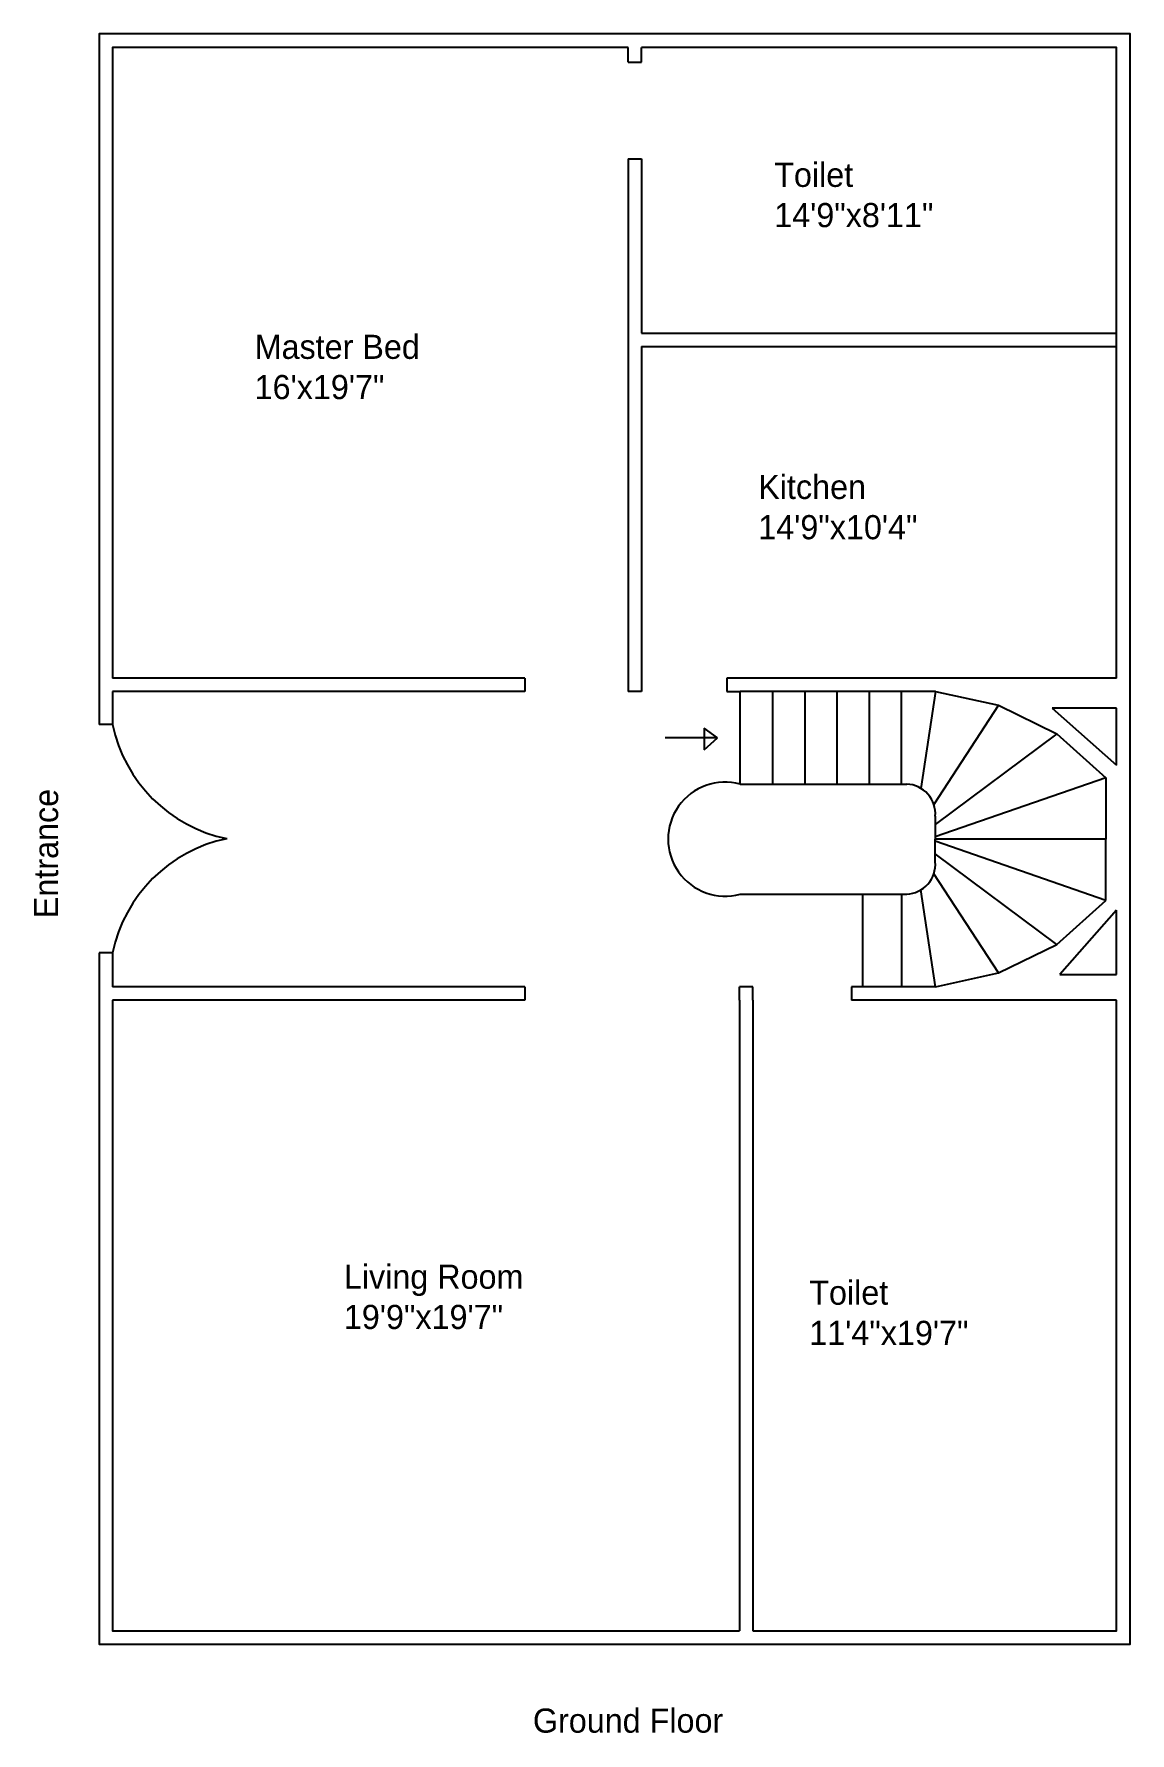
# Model space of a CAD drawing. Header units: inches. Extents: x 972 to 1380, y 2493 to 3126.
import ezdxf

# ---------------------------------------------------------------- set-up
doc = ezdxf.new("R2010")
doc.units = ezdxf.units.IN
doc.header["$MEASUREMENT"] = 0
doc.styles.get("Standard").update_dxf_attribs({"font": 'arial.ttf'})

msp = doc.modelspace()

# ---------------------------------------------------------------- linework, layer by layer
for p, q in [((1193.46, 3115.97), (1193.46, 3121.45)), ((1198.46, 3115.97), (1198.46, 3121.45)), ((1193.46, 3115.97), (1198.46, 3115.97)), ((1193.46, 3079.95), (1193.46, 2886.45)), ((1193.46, 3079.95), (1198.46, 3079.95)), ((1198.46, 3079.95), (1198.46, 3014.95)), ((1198.46, 3014.95), (1375.46, 3014.95)), ((1198.46, 3009.95), (1375.46, 3009.95)), ((1198.46, 3009.95), (1198.46, 2886.45)), ((1154.96, 2886.45), (1001.46, 2886.45)), ((1154.96, 2881.45), (1001.46, 2881.45)), ((1154.96, 2886.45), (1154.96, 2881.45)), ((1193.46, 2886.45), (1193.46, 2881.45)), ((1198.46, 2881.45), (1193.46, 2881.45)), ((1198.46, 2886.45), (1198.46, 2881.45)), ((1235.29, 2886.45), (1230.29, 2886.45)), ((1230.29, 2886.45), (1230.29, 2881.45)), ((1230.29, 2881.45), (1235.29, 2881.45)), ((1375.46, 2886.45), (1235.29, 2886.45)), ((1307.96, 2881.45), (1235.29, 2881.45)), ((1235.29, 2846.95), (1235.29, 2881.45)), ((1247.29, 2881.45), (1247.29, 2846.95)), ((1259.29, 2881.45), (1259.29, 2846.95)), ((1271.29, 2881.45), (1271.29, 2846.95)), ((1283.29, 2881.45), (1283.29, 2846.95)), ((1295.29, 2846.86), (1295.29, 2881.36)), ((1307.96, 2881.45), (1302.59, 2845.34)), ((1307.96, 2881.45), (1331.48, 2876.32)), ((1331.48, 2876.32), (1307.38, 2839.33)), ((1331.48, 2876.32), (1353.21, 2865.69)), ((1351.46, 2875.21), (1375.46, 2854.02)), ((1375.46, 2875.21), (1351.46, 2875.21)), ((1375.46, 2854.02), (1375.46, 2875.21)), ((1001.46, 2869.11), (996.46, 2869.11)), ((1226.79, 2864.2), (1207.29, 2864.2)), ((1226.79, 2864.2), (1221.76, 2867.74)), ((1221.76, 2867.74), (1221.76, 2859.74)), ((1221.76, 2859.74), (1226.79, 2864.2)), ((1353.21, 2865.69), (1307.91, 2831.93)), ((1353.21, 2865.69), (1371.4, 2849.29)), ((1371.4, 2849.29), (1307.91, 2827.24)), ((1371.4, 2849.29), (1371.4, 2826.45)), ((1235.29, 2846.95), (1297.29, 2846.95)), ((1307.91, 2834.95), (1307.91, 2826.45)), ((1307.91, 2817.95), (1307.91, 2826.45)), ((1371.4, 2826.45), (1307.91, 2826.45)), ((1371.4, 2803.61), (1307.91, 2825.66)), ((1371.4, 2803.61), (1371.4, 2826.45)), ((1353.21, 2787.21), (1307.91, 2820.97)), ((1331.48, 2776.58), (1307.38, 2813.57)), ((1235.29, 2805.95), (1297.29, 2805.95)), ((1280.79, 2805.95), (1280.79, 2771.45)), ((1295.29, 2806.04), (1295.29, 2771.54)), ((1307.96, 2771.45), (1302.59, 2807.56)), ((1353.21, 2787.21), (1371.4, 2803.61)), ((1375.46, 2800.02), (1354.27, 2776.02)), ((1375.46, 2776.02), (1375.46, 2800.02)), ((1331.48, 2776.58), (1353.21, 2787.21)), ((1001.46, 2784.11), (996.46, 2784.11)), ((1307.96, 2771.45), (1331.48, 2776.58)), ((1354.27, 2776.02), (1375.46, 2776.02)), ((1154.96, 2771.45), (1001.46, 2771.45)), ((1154.96, 2771.45), (1154.96, 2766.45)), ((1234.96, 2766.45), (1234.96, 2771.45)), ((1239.96, 2771.45), (1234.96, 2771.45)), ((1239.96, 2766.45), (1239.96, 2771.45)), ((1307.96, 2771.45), (1276.74, 2771.45)), ((1276.74, 2771.45), (1276.74, 2766.45)), ((1154.96, 2766.45), (1001.46, 2766.45)), ((1234.96, 2766.45), (1234.96, 2531.45)), ((1239.96, 2766.45), (1239.96, 2531.45)), ((1375.46, 2766.45), (1276.74, 2766.45))]:
    msp.add_line(p, q)
for points in [[(996.46, 2784.11), (996.46, 2526.45), (1380.46, 2526.45), (1380.46, 3126.45), (996.46, 3126.45), (996.46, 2869.11)], [(1193.46, 3121.45), (1001.46, 3121.45), (1001.46, 2886.45)], [(1375.46, 2886.45), (1375.46, 3121.45), (1198.46, 3121.45)], [(1001.46, 2881.45), (1001.46, 2869.11)], [(1001.46, 2784.11), (1001.46, 2771.45)], [(1001.46, 2766.45), (1001.46, 2531.45), (1234.96, 2531.45)], [(1239.96, 2531.45), (1375.46, 2531.45), (1375.46, 2766.45)]]:
    msp.add_lwpolyline(points)
for centre, radius, start, end in [((1055.07, 2880.23), 54.75, 191.70986, 258.29014), ((1229.65, 2826.45), 21.26, 74.61487, 285.38513), ((1296.8, 2835.82), 11.14, 355.49698, 87.50259), ((1055.07, 2773), 54.75, 101.70986, 168.29014), ((1296.8, 2817.08), 11.14, 272.49741, 4.50302)]:
    msp.add_arc(centre, radius, start, end)

# ---------------------------------------------------------------- texts
at = {"char_height": 9, "attachment_point": 1}
for s, width, heights, insert in [('{\\Ftxt|c0;Toilet\\P14\'9"x8\'11"}', 91.9919, [0], (1247.91, 3078.47)), ('{\\Ftxt|c0;Master Bed\\P16\'x19\'7"}', 91.9919, [0], (1054.36, 3014.39)), ('{\\Ftxt|c0;Kitchen\\P14\'9"x10\'4"}', 91.9919, [0], (1241.97, 2962.18)), ('{\\Ftxt|c0;Living Room\\P19\'9"x19\'7"}', 91.9919, [0], (1087.6, 2667.9)), ('{\\Ftxt|c0;Toilet\\P11\'4"x19\'7"}', 91.9919, [0], (1260.97, 2661.96)), ('{\\Ftxt|c0;Ground Floor}', 114.6139, [28.76], (1158.02, 2502.49))]:
    msp.add_mtext_dynamic_manual_height_columns(s, width=width, gutter_width=1, heights=heights, dxfattribs=dict(at, insert=insert))
at = {"insert": (972.16, 2796.99), "char_height": 9, "attachment_point": 1, "rotation": 90}
msp.add_mtext_dynamic_manual_height_columns('{\\Ftxt|c0;Entrance}', width=91.9919, gutter_width=1, heights=[0], dxfattribs=at)

doc.saveas('drawing.dxf')
